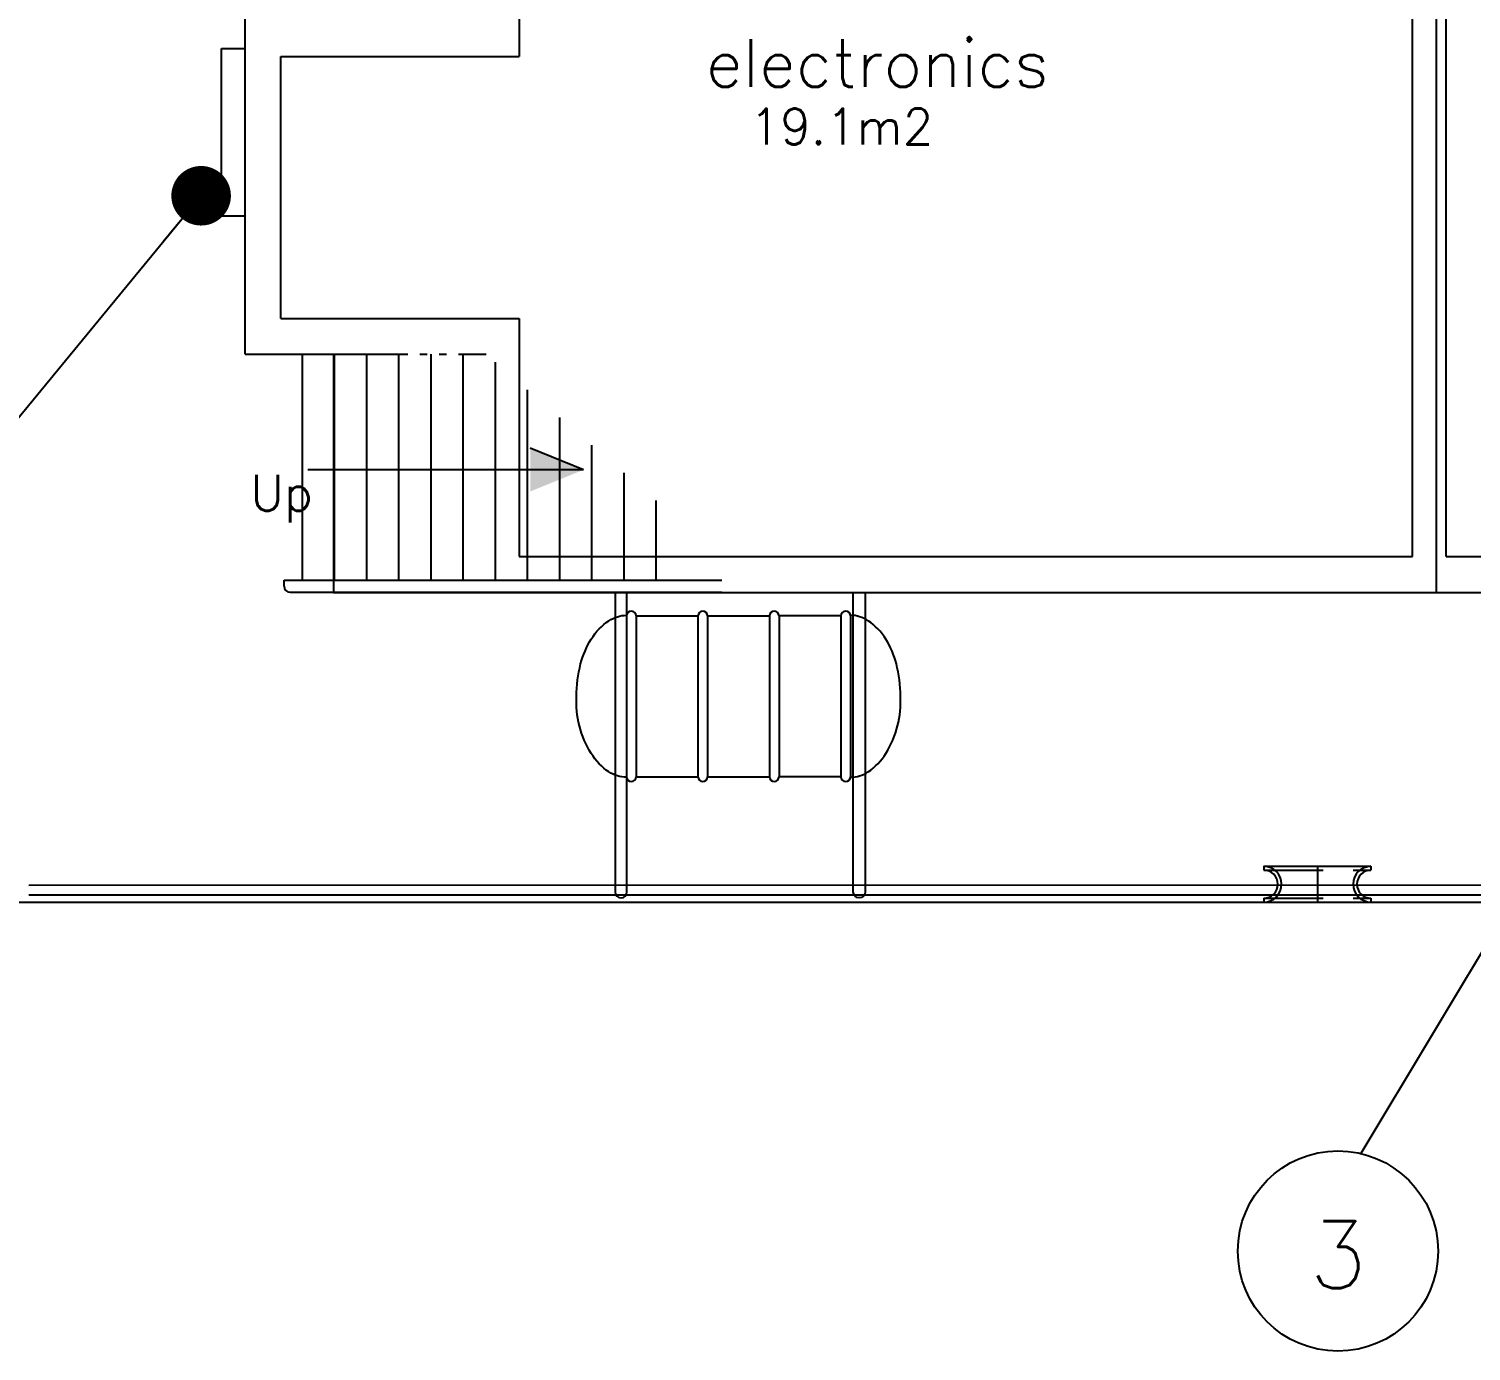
# Model space of a CAD drawing. Extents: x 1551 to 113148, y -1700 to 77018.
# Drawn here: x 21927 to 27981, y 37456 to 43006 of the extents above; entities that cross this region are included whole.
import ezdxf
from ezdxf.enums import TextEntityAlignment as Align

# ---------------------------------------------------------------- set-up
doc = ezdxf.new("R2010")
doc.units = 0
doc.header["$LTSCALE"] = 500
doc.header["$MEASUREMENT"] = 0
for name, pattern in [('CENTER', [3, 2.5, -0.25, 0, -0.25]), ('DASHED', [0.75, 0.5, -0.25]), ('PHANTOM', [2.1, 1.25, -0.2, 0.125, -0.2, 0.125, -0.2])]:
    doc.linetypes.add(name, pattern=pattern)
doc.layers.get('0').update_dxf_attribs({"linetype": 'CONTINUOUS'})
for name, color, linetype in [('M1CO1', 1, 'CONTINUOUS'), ('POSNR', 2, 'CONTINUOUS'), ('S0CE1', 7, 'CENTER'), ('S0CO1', 7, 'CONTINUOUS'), ('S0CO2', 2, 'CONTINUOUS'), ('S0CO3', 7, 'CONTINUOUS'), ('S0CO5', 7, 'CONTINUOUS'), ('S0PH1', 7, 'PHANTOM'), ('S0TX2', 7, 'CONTINUOUS'), ('SAFECO1', 1, 'CONTINUOUS')]:
    doc.layers.add(name, color=color, linetype=linetype)
doc.styles.add('18', font='romans', dxfattribs={"height": 180})
doc.styles.add('ROMANS', font='romans', dxfattribs={"height": 100})
doc.dimstyles.get("Standard").update_dxf_attribs({"dimtxt": 2, "dimasz": 2.5, "dimexe": 1, "dimexo": 1, "dimgap": 1, "dimtad": 1, "dimdsep": 46, "dimtxsty": 'ROMANS', "dimcen": 0, "dimclrd": 1, "dimclre": 1, "dimclrt": 2, "dimadec": 0, "dimazin": 0, "dimtfac": 1, "dimtmove": 2, "dimatfit": 3, "dimfxl": 1, "dimtvp": 100, "dimtolj": 1, "dimarcsym": 0})

# ---------------------------------------------------------------- blocks, each defined once
blk = doc.blocks.new('POS_VINDU')
at = {"layer": 'S0CO2'}
blk.add_circle((0, 0), 4.203, dxfattribs=at)
at = {"layer": 'POSNR', "color": 2, "style": 'ROMANS'}
blk.add_attdef('POS', text='', height=2.81, dxfattribs=at).set_placement((0, -1.561), align=Align.CENTER)
blk = doc.blocks.new('DOT')
at = {"layer": 'SAFECO1', "color": 0, "linetype": 'ByBlock'}
blk.add_line((-0.5, 0), (-1, 0), dxfattribs=at)
at = {"layer": 'SAFECO1', "color": 0, "linetype": 'ByBlock', "const_width": 0.5}
blk.add_lwpolyline([(-0.25, 0, 1), (0.25, 0, 1)], format="xyb", close=True, dxfattribs=at)
blk = doc.blocks.new('GATT')
for p, q in [((-225, 75), (-225, 59)), ((-225, 75), (225, 75)), ((225, 75), (225, 59)), ((-225, -59), (-225, -75)), ((225, -59), (225, -75)), ((-225, -75), (225, -75))]:
    blk.add_line(p, q)
at = {"linetype": 'CENTER'}
blk.add_line((0, 75), (0, -75), dxfattribs=at)
at = {"linetype": 'DASHED'}
for p, q in [((-225, 59), (225, 59)), ((-225, -59), (225, -59))]:
    blk.add_line(p, q, dxfattribs=at)
for centre, radius, start, end in [((-225, 0), 75, 270, 90), ((225, 0), 75, 90, 270), ((-225, 0), 59, 270, 90), ((225, 0), 59, 90, 270)]:
    blk.add_arc(centre, radius, start, end)
blk = doc.blocks.new('ggf')
at = {"color": 0, "linetype": 'ByBlock'}
for p, q in [((-768.1, 294.7), (-768.1, -380.2)), ((-728.1, 294.7), (-728.1, -380.2)), ((-728.1, 294.7), (-468.1, 294.7)), ((-468.1, 294.7), (-468.1, -380.2)), ((-428.1, 294.7), (-428.1, -380.2)), ((-428.1, 294.7), (-168.1, 294.7)), ((-168.1, 294.7), (-168.1, -380.2)), ((-128.1, 294.7), (-128.1, -380.2)), ((131.9, 294.7), (-128.1, 294.7)), ((131.9, 294.7), (131.9, -380.2)), ((171.9, 294.7), (171.9, -380.2)), ((-728.1, -380.2), (-468.1, -380.2)), ((-428.1, -380.2), (-168.1, -380.2)), ((131.9, -380.2), (-128.1, -380.2))]:
    blk.add_line(p, q, dxfattribs=at)
for points in [[(-767.7, -382.7, -0.148769), (-842, -360.1, -0.107097), (-916.2, -283.1, -0.075852), (-965.6, -166.8, -0.076955), (-977.7, -42.7, -0.062698), (-960.6, 93.2, -0.075852), (-916.2, 197.7, -0.107097), (-842, 274.6, -0.148769), (-767.7, 297.3, -0.148769)], [(171.6, -382.7, 0.148769), (245.9, -360.1, 0.107097), (320.1, -283.1, 0.075852), (369.5, -166.8, 0.076955), (381.6, -42.7, 0.062698), (364.4, 93.2, 0.075852), (320.1, 197.7, 0.107097), (245.9, 274.6, 0.148769), (171.6, 297.3, 0.148769)]]:
    blk.add_lwpolyline(points, format="xyb", dxfattribs=at)
for centre, start, end in [((-748.1, 294.7), 0, 180), ((-448.1, 294.7), 0, 180), ((-148.1, 294.7), 0, 180), ((151.9, 294.7), 0, 180), ((-748.1, -380.2), 180, 0), ((-448.1, -380.2), 180, 0), ((-148.1, -380.2), 180, 0), ((151.9, -380.2), 180, 0)]:
    blk.add_arc(centre, 20, start, end, dxfattribs=at)

msp = doc.modelspace()

# ---------------------------------------------------------------- linework, layer by layer
at = {"layer": 'S0CE1', "linetype": 'CENTER'}
msp.add_line((24255.371, 41155.448), (24031.571, 41246.548), dxfattribs=at)
msp.add_solid([(24031.571, 41064.349), (24255.371, 41155.448), (24031.571, 41246.548)], dxfattribs=at)
at = {"layer": 'S0CO1'}
for p, q in [((23985.105, 46015.725), (23985.105, 42890.725)), ((27875.105, 40790.683), (27875.105, 45535.81)), ((27735.105, 40790.683), (27735.105, 45490.725)), ((22735.105, 42221.673), (22735.105, 42923.587)), ((22735.105, 42923.587), (22835.105, 42923.587)), ((22985.105, 42890.725), (23985.105, 42890.725)), ((22985.105, 41790.725), (22985.105, 42890.725)), ((22735.105, 42221.673), (22835.105, 42221.673)), ((22985.105, 41790.725), (23985.105, 41790.725)), ((23985.105, 41790.725), (23985.105, 40790.683)), ((23074.913, 40691.281), (23074.913, 41640.725)), ((23209.913, 40691.281), (23209.913, 41640.725)), ((23344.913, 40691.281), (23344.913, 41640.725)), ((23479.913, 40691.281), (23479.913, 41640.725)), ((23614.913, 40691.281), (23614.913, 41640.725)), ((23749.913, 40691.281), (23749.913, 41640.725)), ((23884.913, 40691.281), (23884.913, 41607.677)), ((24019.913, 40691.281), (24019.913, 41491.438)), ((24154.913, 40691.281), (24154.913, 41375.198)), ((24154.913, 40691.281), (24154.913, 41375.198)), ((24289.913, 40691.281), (24289.913, 41258.959)), ((24255.371, 41155.448), (23098.424, 41155.448)), ((24424.913, 40691.281), (24424.913, 41142.72)), ((24559.913, 40691.281), (24559.913, 41026.48)), ((23985.105, 40790.683), (27735.105, 40790.683)), ((27875.105, 40790.683), (34035.105, 40790.683)), ((22998.407, 40666.281), (22998.407, 40691.281)), ((22998.407, 40691.281), (24835.105, 40691.281)), ((23023.407, 40641.281), (24835.105, 40641.281)), ((34834.549, 39411.723), (21926.791, 39410.799)), ((21927.004, 39371.723), (34835.379, 39371.723))]:
    msp.add_line(p, q, dxfattribs=at)
msp.add_arc((23023.407, 40666.281), 25, 180, 270, dxfattribs=at)
at = {"layer": 'S0CO2'}
for points in [[(24387.365, 39383.148, 1), (24437.365, 39383.148), (24437.365, 40640.768), (24387.365, 40640.768)], [(25437.365, 39383.148, -1), (25387.365, 39383.148), (25387.365, 40640.768), (25437.365, 40640.768)]]:
    msp.add_lwpolyline(points, format="xyb", close=True, dxfattribs=at)
at = {"layer": 'S0CO3'}
for p, q in [((22835.105, 41640.725), (22835.105, 46015.725)), ((27835.105, 40640.683), (27835.105, 45490.725)), ((22835.105, 41640.725), (23205.105, 41640.725)), ((23205.105, 41640.725), (23205.105, 40640.683)), ((23205.105, 40640.683), (34039.476, 40640.683))]:
    msp.add_line(p, q, dxfattribs=at)
at = {"layer": 'S0CO5'}
msp.add_line((20635.105, 39340.725), (34836.084, 39340.725), dxfattribs=at)
at = {"layer": 'S0PH1', "ltscale": 0.5}
msp.add_line((23205.105, 41640.725), (23846.531, 41640.725), dxfattribs=at)

# ---------------------------------------------------------------- block references
at = {"layer": 'POSNR', "linetype": 'Continuous', "xscale": 100, "yscale": 100, "zscale": 100}
msp.add_blockref('POS_VINDU', (27421.569, 37875.838), dxfattribs=at).add_auto_attribs({'POS': '3'})
at = {"layer": 'S0CO1'}
msp.add_blockref('GATT', (27335.105, 39415.725), dxfattribs=at)
at = {"layer": 'S0CO2'}
msp.add_blockref('ggf', (25203.537, 40247.176), dxfattribs=at)

# ---------------------------------------------------------------- texts
at = {"layer": 'S0TX2', "style": '18'}
for s, height, p in [(' electronics', 200, (24631.016, 42762.351)), ('19.1m2', 150, (24951.849, 42521.392)), ('Up', 150, (22856.339, 40983.457))]:
    msp.add_text(s, height=height, dxfattribs=at).set_placement(p)

# ---------------------------------------------------------------- leaders
at = {"layer": 'M1CO1', "linetype": 'Continuous'}
for points, override in [([(22649.871, 42305.615), (19406.93, 38360.406)], {"dimasz": 250, "dimgap": 1, "dimtad": 0, "dimldrblk": 'DOT'}), ([(28979.692, 40722.372), (27517.182, 38285.133)], {"dimasz": 250, "dimgap": 100, "dimtad": 0, "dimldrblk": 'DOT'})]:
    msp.add_leader(points, dimstyle='Standard', override=override, dxfattribs=at)

doc.saveas('drawing.dxf')
